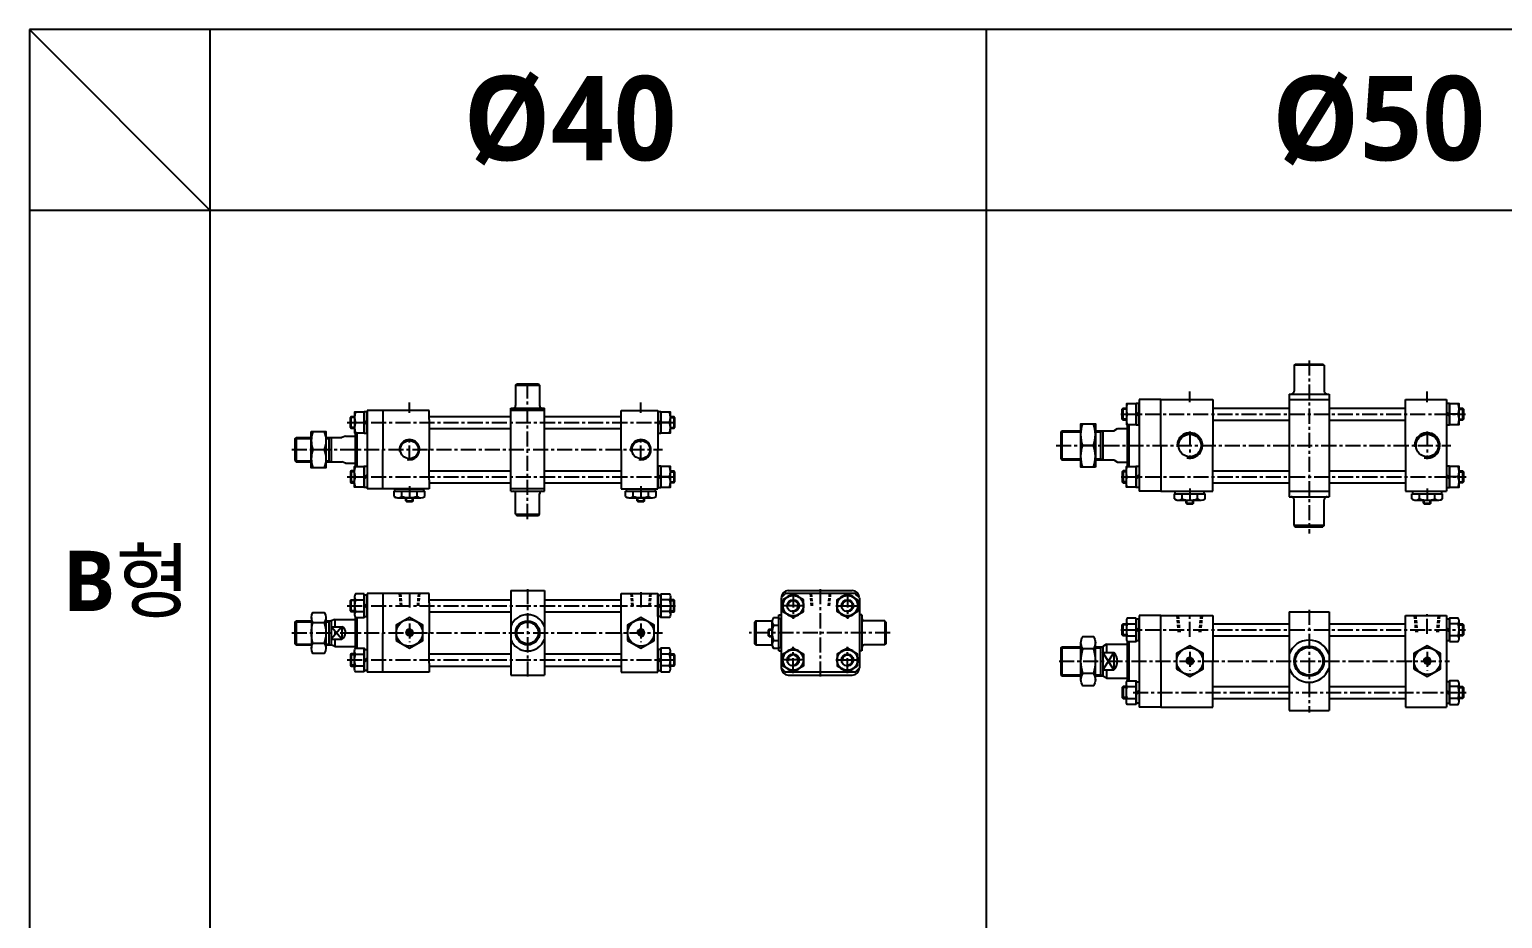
# Model space of a CAD drawing. Extents: x -819 to 8634, y 0 to 4453.
# Drawn here: x 0 to 1222, y 3716 to 4453 of the extents above; entities that cross this region are included whole.
import ezdxf

# ---------------------------------------------------------------- set-up
doc = ezdxf.new("R2010")
doc.units = 0
doc.header["$LTSCALE"] = 10
doc.header["$MEASUREMENT"] = 0
for name, pattern in [('CENTER', [2, 1.25, -0.25, 0.25, -0.25]), ('CENTERX2', [4, 2.5, -0.5, 0.5, -0.5]), ('HIDDEN', [0.375, 0.25, -0.125])]:
    doc.linetypes.add(name, pattern=pattern)
doc.layers.get('0').update_dxf_attribs({"linetype": 'CONTINUOUS'})
doc.layers.get('DEFPOINTS').update_dxf_attribs({"linetype": 'CONTINUOUS'})
for name, color, linetype in [('CEN', 1, 'CENTERX2'), ('CENTER', 1, 'CENTER'), ('DIM', 2, 'CONTINUOUS'), ('ML', 7, 'CONTINUOUS'), ('THIN', 3, 'CONTINUOUS')]:
    doc.layers.add(name, color=color, linetype=linetype)
doc.styles.add('문자', font='romans.shx')

msp = doc.modelspace()

# ---------------------------------------------------------------- linework, layer by layer
for p, q in [((4752.9, 4452.8), (0, 4452.8)), ((0, 4452.8), (0, 2978.5)), ((150, 4302.8), (0, 4452.8)), ((150, 2978.5), (150, 4452.8)), ((794, 2978.5), (794, 4452.8)), ((4752.9, 4302.8), (0, 4302.8)), ((312.2, 4062), (312.7, 4061.5)), ((312.2, 4062), (318.2, 4062)), ((312.7, 4061.5), (317.7, 4061.5)), ((318.2, 4062), (317.7, 4061.5)), ((504.2, 4062), (504.7, 4061.5)), ((504.2, 4062), (510.2, 4062)), ((504.7, 4061.5), (509.7, 4061.5)), ((510.2, 4062), (509.7, 4061.5)), ((959.5, 4060), (960, 4059.5)), ((959.5, 4060), (965.5, 4060)), ((960, 4059.5), (965, 4059.5)), ((965.5, 4060), (965, 4059.5)), ((1156.5, 4060), (1157, 4059.5)), ((1156.5, 4060), (1162.5, 4060)), ((1157, 4059.5), (1162, 4059.5)), ((1162.5, 4060), (1162, 4059.5)), ((613.6, 3955.5), (613.1, 3955)), ((613.1, 3950), (613.1, 3955)), ((613.6, 3949.5), (613.1, 3950)), ((613.6, 3949.5), (613.6, 3955.5))]:
    msp.add_line(p, q)
at = {"color": 7, "linetype": 'Continuous'}
for p, q in [((302.5, 4065.5), (302.5, 4069.9)), ((302.5, 4069.9), (315.2, 4069.9)), ((303.2, 4071.9), (327.2, 4071.9)), ((303.2, 4069.9), (303.2, 4071.9)), ((308.8, 4065.5), (308.8, 4069.9)), ((315.2, 4069.9), (327.9, 4069.9)), ((321.5, 4065.5), (321.5, 4069.9)), ((327.2, 4069.9), (327.2, 4071.9)), ((327.9, 4065.5), (327.9, 4069.9)), ((494.5, 4065.5), (494.5, 4069.9)), ((494.5, 4069.9), (507.2, 4069.9)), ((495.2, 4071.9), (519.2, 4071.9)), ((495.2, 4069.9), (495.2, 4071.9)), ((500.8, 4065.5), (500.8, 4069.9)), ((507.2, 4069.9), (519.9, 4069.9)), ((513.5, 4065.5), (513.5, 4069.9)), ((519.2, 4069.9), (519.2, 4071.9)), ((519.9, 4065.5), (519.9, 4069.9)), ((950.5, 4069.9), (974.5, 4069.9)), ((950.5, 4067.9), (950.5, 4069.9)), ((974.5, 4067.9), (974.5, 4069.9)), ((1147.5, 4069.9), (1171.5, 4069.9)), ((1147.5, 4067.9), (1147.5, 4069.9)), ((1171.5, 4067.9), (1171.5, 4069.9)), ((305.6, 4064.5), (324.7, 4064.5)), ((312.2, 4062), (312.2, 4064.5)), ((318.2, 4062), (318.2, 4064.5)), ((497.6, 4064.5), (516.7, 4064.5)), ((504.2, 4062), (504.2, 4064.5)), ((510.2, 4062), (510.2, 4064.5)), ((949.8, 4063.5), (949.8, 4067.9)), ((949.8, 4067.9), (962.5, 4067.9)), ((953, 4062.5), (972, 4062.5)), ((956.1, 4063.5), (956.1, 4067.9)), ((959.5, 4060), (959.5, 4062.5)), ((962.5, 4067.9), (975.2, 4067.9)), ((965.5, 4060), (965.5, 4062.5)), ((968.8, 4063.5), (968.8, 4067.9)), ((975.2, 4063.5), (975.2, 4067.9)), ((1146.8, 4063.5), (1146.8, 4067.9)), ((1146.8, 4067.9), (1159.5, 4067.9)), ((1150, 4062.5), (1169, 4062.5)), ((1153.1, 4063.5), (1153.1, 4067.9)), ((1156.5, 4060), (1156.5, 4062.5)), ((1159.5, 4067.9), (1172.2, 4067.9)), ((1162.5, 4060), (1162.5, 4062.5)), ((1165.8, 4063.5), (1165.8, 4067.9)), ((1172.2, 4063.5), (1172.2, 4067.9)), ((616.1, 3942.9), (616.1, 3962)), ((617.1, 3965.2), (621.5, 3965.2)), ((621.5, 3952.5), (621.5, 3965.2)), ((621.5, 3964.5), (623.5, 3964.5)), ((623.5, 3940.5), (623.5, 3964.5)), ((613.6, 3955.5), (616.1, 3955.5)), ((613.6, 3949.5), (616.1, 3949.5)), ((617.1, 3958.8), (621.5, 3958.8)), ((621.5, 3939.8), (621.5, 3952.5)), ((617.1, 3946.1), (621.5, 3946.1)), ((617.1, 3939.8), (621.5, 3939.8)), ((621.5, 3940.5), (623.5, 3940.5))]:
    msp.add_line(p, q, dxfattribs=at)
for points in [[(304.2, 3946.1), (315.2, 3939.8), (326.2, 3946.1), (326.2, 3958.8), (315.2, 3965.2), (304.2, 3958.8)], [(496.2, 3946.1), (507.2, 3939.8), (518.2, 3946.1), (518.2, 3958.8), (507.2, 3965.2), (496.2, 3958.8)], [(314.3, 3954), (313.4, 3952.5), (314.3, 3951), (316, 3951), (316.9, 3952.5), (316, 3954)], [(506.3, 3954), (505.4, 3952.5), (506.3, 3951), (508, 3951), (508.9, 3952.5), (508, 3954)], [(951.5, 3922.6), (962.5, 3916.3), (973.5, 3922.6), (973.5, 3935.4), (962.5, 3941.7), (951.5, 3935.4)], [(1148.5, 3922.6), (1159.5, 3916.3), (1170.5, 3922.6), (1170.5, 3935.4), (1159.5, 3941.7), (1148.5, 3935.4)], [(961.6, 3930.5), (960.8, 3929), (961.6, 3927.5), (963.3, 3927.5), (964.2, 3929), (963.3, 3930.5)], [(1158.6, 3930.5), (1157.8, 3929), (1158.6, 3927.5), (1160.3, 3927.5), (1161.2, 3929), (1160.3, 3930.5)]]:
    msp.add_lwpolyline(points, close=True, dxfattribs=at)
for centre, radius in [((315.2, 3952.5), 11), ((507.2, 3952.5), 11), ((315.2, 3952.5), 2.5), ((507.2, 3952.5), 2.5), ((962.5, 3929), 11), ((1159.5, 3929), 11), ((962.5, 3929), 2.5), ((1159.5, 3929), 2.5)]:
    msp.add_circle(centre, radius, dxfattribs=at)
for centre, radius, start, end in [((305.6, 4070.2), 5.62, 235.6158, 270), ((305.6, 4070.2), 5.62, 235.6158, 304.3842), ((315.2, 4085.6), 21, 252.412, 270), ((315.2, 4085.6), 21, 270, 287.588), ((324.7, 4070.2), 5.62, 235.6158, 304.3842), ((497.6, 4070.2), 5.62, 235.6158, 270), ((497.6, 4070.2), 5.62, 235.6158, 304.3842), ((507.2, 4085.6), 21, 252.412, 270), ((507.2, 4085.6), 21, 270, 287.588), ((516.7, 4070.2), 5.62, 235.6158, 304.3842), ((953, 4068.2), 5.62, 235.6158, 270), ((953, 4068.2), 5.62, 235.6158, 304.3842), ((962.5, 4083.6), 21, 252.412, 270), ((962.5, 4083.6), 21, 270, 287.588), ((972, 4068.2), 5.62, 235.6158, 304.3842), ((1150, 4068.2), 5.62, 235.6158, 270), ((1150, 4068.2), 5.62, 235.6158, 304.3842), ((1159.5, 4083.6), 21, 252.412, 270), ((1159.5, 4083.6), 21, 270, 287.588), ((1169, 4068.2), 5.62, 235.6158, 304.3842), ((621.7, 3962), 5.62, 145.6158, 214.3842), ((637.1, 3952.5), 21, 162.412, 180), ((637.1, 3952.5), 21, 180, 197.588), ((621.7, 3942.9), 5.62, 145.6158, 214.3842), ((621.7, 3942.9), 5.62, 180, 214.3842)]:
    msp.add_arc(centre, radius, start, end, dxfattribs=at)
at = {"layer": 'CEN', "color": 1, "linetype": 'CENTER'}
for p, q in [((1061.5, 4178.4), (1061.5, 4034.9)), ((413.2, 4046.9), (413.2, 4161.9)), ((413.2, 3988.8), (413.2, 3916)), ((1061.5, 3971.7), (1061.5, 3886.6))]:
    msp.add_line(p, q, dxfattribs=at)
at = {"layer": 'CENTER'}
for p, q in [((633.5, 3985.9), (633.5, 3964.1)), ((678.5, 3985.9), (678.5, 3964.1)), ((642.9, 3975), (624, 3975)), ((669, 3975), (687.9, 3975)), ((633.5, 3919.1), (633.5, 3940.9)), ((678.5, 3919.1), (678.5, 3940.9)), ((642.9, 3930), (624, 3930)), ((669, 3930), (687.9, 3930))]:
    msp.add_line(p, q, dxfattribs=at)
at = {"layer": 'DEFPOINTS', "color": 0, "linetype": 'ByBlock'}
msp.add_point((1079, 4150.4), dxfattribs=at)
at = {"layer": 'DIM'}
for p, q in [((312.7, 4061.5), (312.7, 4064.5)), ((317.7, 4061.5), (317.7, 4064.5)), ((504.7, 4061.5), (504.7, 4064.5)), ((509.7, 4061.5), (509.7, 4064.5)), ((960, 4059.5), (960, 4062.5)), ((965, 4059.5), (965, 4062.5)), ((1157, 4059.5), (1157, 4062.5)), ((1162, 4059.5), (1162, 4062.5)), ((613.1, 3955), (616.1, 3955)), ((613.1, 3950), (616.1, 3950))]:
    msp.add_line(p, q, dxfattribs=at)
for centre in [(315.2, 3952.5), (507.2, 3952.5), (962.5, 3929), (1159.5, 3929)]:
    msp.add_arc(centre, 3, 270, 180, dxfattribs=at)
at = {"layer": 'ML'}
for p, q in [((1049, 4174.4), (1050, 4175.4)), ((1074, 4174.4), (1049, 4174.4)), ((1049, 4174.4), (1049, 4152.9)), ((1050, 4175.4), (1073, 4175.4)), ((1074, 4174.4), (1073, 4175.4)), ((1074, 4174.4), (1074, 4152.9)), ((403.2, 4157.9), (404.2, 4158.9)), ((403.2, 4157.9), (403.2, 4140.9)), ((403.2, 4157.9), (423.2, 4157.9)), ((404.2, 4158.9), (422.2, 4158.9)), ((422.2, 4158.9), (423.2, 4157.9)), ((423.2, 4157.9), (423.2, 4140.9)), ((920.5, 4145.9), (920.5, 4069.9)), ((938.5, 4145.9), (920.5, 4145.9)), ((938.5, 4107.9), (938.5, 4145.9)), ((938.5, 4145.9), (981.5, 4145.9)), ((981.5, 4145.9), (981.5, 4107.9)), ((1045, 4150.4), (1045, 4065.4)), ((1045, 4150.4), (1078, 4150.4)), ((1045, 4145.9), (1078, 4145.9)), ((1078, 4150.4), (1078, 4065.4)), ((1141.5, 4107.9), (1141.5, 4145.9)), ((1141.5, 4145.9), (1175.5, 4145.9)), ((1175.5, 4145.9), (1175.5, 4069.9)), ((267, 4121.9), (267, 4131.9)), ((280.2, 4136.9), (280.2, 4071.9)), ((293.2, 4136.9), (280.2, 4136.9)), ((331.7, 4136.9), (293.2, 4136.9)), ((293.2, 4136.9), (293.2, 4104.4)), ((331.7, 4129.4), (331.7, 4136.9)), ((399.2, 4069.9), (399.2, 4138.9)), ((399.2, 4138.9), (427.2, 4138.9)), ((427.2, 4136.9), (399.2, 4136.9)), ((427.2, 4069.9), (427.2, 4138.9)), ((490.7, 4104.4), (490.7, 4136.9)), ((490.7, 4136.9), (521.2, 4136.9)), ((521.2, 4136.9), (521.2, 4104.4)), ((534.4, 4131.9), (534.4, 4121.9)), ((907.3, 4128.9), (907.3, 4138.9)), ((910.7, 4133.9), (918, 4133.9)), ((918, 4135.9), (920.5, 4133.4)), ((918, 4134.5), (920.5, 4132)), ((1178, 4133.4), (1175.5, 4135.9)), ((1178, 4132), (1175.5, 4134.5)), ((1185.2, 4133.9), (1178, 4133.9)), ((1188.7, 4138.9), (1188.7, 4128.9)), ((270.2, 4118.4), (270.2, 4090.4)), ((270.4, 4126.9), (277.7, 4126.9)), ((271.7, 4118.4), (271.7, 4090.4)), ((277.7, 4128.9), (280.2, 4126.4)), ((277.7, 4127.5), (280.2, 4125)), ((331.7, 4129.4), (331.7, 4104.4)), ((523.7, 4126.4), (521.2, 4128.9)), ((523.7, 4125), (521.2, 4127.5)), ((530.9, 4126.9), (523.7, 4126.9)), ((855.5, 4118.9), (856.5, 4119.9)), ((855.5, 4118.9), (855.5, 4096.9)), ((856.5, 4119.9), (856.5, 4095.9)), ((888.5, 4119.9), (888.5, 4095.9)), ((890.5, 4119.9), (890.5, 4095.9)), ((890.5, 4119.9), (899.5, 4119.9)), ((899.5, 4119.9), (902.5, 4121.9)), ((910.5, 4125.4), (910.5, 4090.4)), ((912, 4125.4), (912, 4090.4)), ((221.2, 4114.4), (221.2, 4094.4)), ((248.2, 4114.4), (248.2, 4094.4)), ((250.2, 4114.4), (250.2, 4094.4)), ((262.2, 4115.6), (259.2, 4114.4)), ((882.6, 4107.9), (873.8, 4107.9)), ((938.5, 4107.9), (938.5, 4069.9)), ((981.5, 4069.9), (981.5, 4107.9)), ((1141.5, 4107.9), (1141.5, 4069.9)), ((233.8, 4104.4), (244.5, 4104.4)), ((262.2, 4093.2), (259.2, 4094.4)), ((293.2, 4071.9), (293.2, 4104.4)), ((331.7, 4079.4), (331.7, 4104.4)), ((490.7, 4104.4), (490.7, 4071.9)), ((521.2, 4071.9), (521.2, 4104.4)), ((855.5, 4096.9), (856.5, 4095.9)), ((899.5, 4095.9), (902.5, 4093.9)), ((267, 4086.9), (267, 4076.9)), ((270.4, 4081.9), (277.7, 4081.9)), ((277.7, 4081.4), (280.2, 4083.9)), ((277.7, 4080), (280.2, 4082.5)), ((523.7, 4081.4), (521.2, 4083.9)), ((523.7, 4080), (521.2, 4082.5)), ((530.9, 4081.9), (523.7, 4081.9)), ((534.4, 4086.9), (534.4, 4076.9)), ((907.3, 4086.9), (907.3, 4076.9)), ((910.7, 4081.9), (918, 4081.9)), ((918, 4081.4), (920.5, 4083.9)), ((918, 4080), (920.5, 4082.5)), ((1178, 4081.4), (1175.5, 4083.9)), ((1178, 4080), (1175.5, 4082.5)), ((1185.2, 4081.9), (1178, 4081.9)), ((1188.7, 4086.9), (1188.7, 4076.9)), ((293.2, 4071.9), (280.2, 4071.9)), ((331.7, 4071.9), (293.2, 4071.9)), ((331.7, 4079.4), (331.7, 4071.9)), ((427.2, 4071.9), (399.2, 4071.9)), ((399.2, 4069.9), (427.2, 4069.9)), ((490.7, 4071.9), (521.2, 4071.9)), ((938.5, 4069.9), (920.5, 4069.9)), ((938.5, 4069.9), (981.5, 4069.9)), ((1045, 4069.9), (1078, 4069.9)), ((1141.5, 4069.9), (1175.5, 4069.9)), ((403.2, 4050.9), (403.2, 4067.9)), ((423.2, 4050.9), (423.2, 4067.9)), ((1045, 4065.4), (1078, 4065.4)), ((1049, 4041.4), (1049, 4062.9)), ((1074, 4041.4), (1074, 4062.9)), ((403.2, 4050.9), (423.2, 4050.9)), ((403.2, 4050.9), (404.2, 4049.9)), ((404.2, 4049.9), (422.2, 4049.9)), ((422.2, 4049.9), (423.2, 4050.9)), ((1074, 4041.4), (1049, 4041.4)), ((1049, 4041.4), (1050, 4040.4)), ((1050, 4040.4), (1073, 4040.4)), ((1074, 4041.4), (1073, 4040.4)), ((293.2, 3985), (280.2, 3985)), ((280.2, 3985), (280.2, 3920)), ((293.2, 3985), (293.2, 3952.5)), ((331.7, 3985), (293.2, 3985)), ((331.7, 3977.5), (331.7, 3985)), ((399.2, 3987.5), (399.2, 3917.5)), ((399.2, 3987.5), (427.2, 3987.5)), ((427.2, 3987.5), (427.2, 3917.5)), ((490.7, 3985), (521.2, 3985)), ((490.7, 3952.5), (490.7, 3985)), ((521.2, 3985), (521.2, 3952.5)), ((684.9, 3985), (627.1, 3985)), ((629.5, 3987.5), (682.5, 3987.5)), ((267, 3970), (267, 3980)), ((269.7, 3982.3), (269.7, 3967.6)), ((270.4, 3979.9), (277.7, 3979.9)), ((277.7, 3976.9), (280.2, 3974.4)), ((277.7, 3975.5), (280.2, 3973)), ((331.7, 3977.5), (331.7, 3952.5)), ((523.7, 3976.9), (521.2, 3974.4)), ((523.7, 3975.5), (521.2, 3973)), ((530.9, 3979.9), (523.7, 3979.9)), ((531.7, 3982.3), (531.7, 3967.6)), ((534.4, 3970), (534.4, 3980)), ((623.5, 3981.4), (623.5, 3923.6)), ((688.5, 3981.4), (688.5, 3923.6)), ((221.2, 3962.5), (221.2, 3942.5)), ((233.9, 3965.2), (233.9, 3939.7)), ((235.2, 3961), (244.5, 3961)), ((245.9, 3965.2), (245.9, 3939.7)), ((248.2, 3962.5), (248.2, 3942.5)), ((253.2, 3963.7), (250.2, 3962.5)), ((250.2, 3962.5), (250.2, 3942.5)), ((253.2, 3963.7), (253.2, 3957.5)), ((270.2, 3965.6), (270.2, 3939.4)), ((270.4, 3970.1), (277.7, 3970.1)), ((271.7, 3965.2), (271.7, 3939.8)), ((530.9, 3970.1), (523.7, 3970.1)), ((602.5, 3962.5), (601.5, 3961.5)), ((601.5, 3961.5), (601.5, 3943.5)), ((602.5, 3962.5), (602.5, 3942.5)), ((602.5, 3962.5), (616.1, 3962.5)), ((621.5, 3937.5), (621.5, 3967.5)), ((621.5, 3967.5), (623, 3967.5)), ((690.5, 3967.5), (689, 3967.5)), ((690.5, 3967.5), (690.5, 3937.5)), ((709.5, 3962.5), (692.5, 3962.5)), ((709.5, 3962.5), (709.5, 3942.5)), ((709.5, 3962.5), (710.5, 3961.5)), ((710.5, 3961.5), (710.5, 3943.5)), ((907.3, 3950), (907.3, 3960)), ((910, 3962.4), (910, 3947.6)), ((910.7, 3959.9), (918, 3959.9)), ((938.5, 3967), (920.5, 3967)), ((920.5, 3967), (920.5, 3891)), ((938.5, 3967), (981.5, 3967)), ((938.5, 3929), (938.5, 3967)), ((981.5, 3967), (981.5, 3929)), ((1045, 3970), (1045, 3888)), ((1045, 3970), (1078, 3970)), ((1078, 3970), (1078, 3888)), ((1141.5, 3929), (1141.5, 3967)), ((1141.5, 3967), (1175.5, 3967)), ((1175.5, 3967), (1175.5, 3891)), ((1185.2, 3959.9), (1178, 3959.9)), ((1186, 3947.6), (1186, 3962.4)), ((1188.7, 3960), (1188.7, 3950)), ((250.2, 3957.5), (259.5, 3957.5)), ((250.2, 3947.4), (259.2, 3947.4)), ((253.2, 3947.4), (253.2, 3941.3)), ((259.2, 3957.5), (259.2, 3947.4)), ((293.2, 3920), (293.2, 3952.5)), ((331.7, 3927.5), (331.7, 3952.5)), ((490.7, 3952.5), (490.7, 3920)), ((521.2, 3920), (521.2, 3952.5)), ((623.5, 3946.5), (623.5, 3958.5)), ((910.7, 3950.1), (918, 3950.1)), ((918, 3957), (920.5, 3954.5)), ((918, 3955.5), (920.5, 3953)), ((1178, 3954.5), (1175.5, 3957)), ((1178, 3953), (1175.5, 3955.5)), ((1185.2, 3950.1), (1178, 3950.1)), ((235.2, 3944), (244.5, 3944)), ((253.2, 3941.3), (250.2, 3942.5)), ((267, 3935), (267, 3925)), ((269.7, 3922.6), (269.7, 3937.3)), ((270.4, 3934.9), (277.7, 3934.9)), ((530.9, 3934.9), (523.7, 3934.9)), ((531.7, 3922.6), (531.7, 3937.3)), ((534.4, 3935), (534.4, 3925)), ((601.5, 3943.5), (602.5, 3942.5)), ((602.5, 3942.5), (616.1, 3942.5)), ((621.5, 3937.5), (623, 3937.5)), ((690.5, 3937.5), (689, 3937.5)), ((709.5, 3942.5), (692.5, 3942.5)), ((710.5, 3943.5), (709.5, 3942.5)), ((855.5, 3940), (856.5, 3941)), ((855.5, 3940), (855.5, 3918)), ((856.5, 3941), (856.5, 3917)), ((872.2, 3913.6), (872.2, 3944.4)), ((882.6, 3939.2), (873.8, 3939.2)), ((884.2, 3913.6), (884.2, 3944.4)), ((888.5, 3941), (888.5, 3917)), ((893.5, 3943), (890.5, 3941.3)), ((890.5, 3941.3), (890.5, 3916.7)), ((890.5, 3936.2), (899.5, 3936.2)), ((893.5, 3943), (893.5, 3936.2)), ((899.5, 3936.2), (899.5, 3921.8)), ((910.5, 3945.6), (910.5, 3912.4)), ((912, 3945.2), (912, 3912.8)), ((270.4, 3925.1), (277.7, 3925.1)), ((277.7, 3929.4), (280.2, 3931.9)), ((277.7, 3928), (280.2, 3930.5)), ((331.7, 3927.5), (331.7, 3920)), ((523.7, 3929.4), (521.2, 3931.9)), ((523.7, 3928), (521.2, 3930.5)), ((530.9, 3925.1), (523.7, 3925.1)), ((938.5, 3929), (938.5, 3891)), ((981.5, 3891), (981.5, 3929)), ((1141.5, 3929), (1141.5, 3891)), ((293.2, 3920), (280.2, 3920)), ((331.7, 3920), (293.2, 3920)), ((399.2, 3917.5), (427.2, 3917.5)), ((490.7, 3920), (521.2, 3920)), ((684.9, 3920), (627.1, 3920)), ((629.5, 3917.5), (682.5, 3917.5)), ((855.5, 3918), (856.5, 3917)), ((882.6, 3918.7), (873.8, 3918.7)), ((890.5, 3921.8), (899.5, 3921.8)), ((893.5, 3915), (890.5, 3916.7)), ((893.5, 3921.8), (893.5, 3915)), ((910, 3895.6), (910, 3910.4)), ((1186, 3895.6), (1186, 3910.4)), ((907.3, 3908), (907.3, 3898)), ((910.7, 3907.9), (918, 3907.9)), ((910.7, 3898.1), (918, 3898.1)), ((918, 3902.5), (920.5, 3905)), ((918, 3901), (920.5, 3903.5)), ((1178, 3902.5), (1175.5, 3905)), ((1178, 3901), (1175.5, 3903.5)), ((1185.2, 3907.9), (1178, 3907.9)), ((1185.2, 3898.1), (1178, 3898.1)), ((1188.7, 3908), (1188.7, 3898)), ((938.5, 3891), (920.5, 3891)), ((938.5, 3891), (981.5, 3891)), ((1045, 3888), (1078, 3888)), ((1141.5, 3891), (1175.5, 3891))]:
    msp.add_line(p, q, dxfattribs=at)
at = {"layer": 'ML', "color": 1, "linetype": 'CENTER'}
for p, q in [((315.2, 4134.9), (315.2, 4143.6)), ((507.2, 4134.9), (507.2, 4143.6)), ((962.5, 4143.9), (962.5, 4152.6)), ((1159.5, 4143.9), (1159.5, 4152.6)), ((905.4, 4133.9), (1191.1, 4133.9)), ((263.5, 4126.9), (537.6, 4126.9)), ((962.5, 4119.5), (962.5, 4096.4)), ((1159.5, 4119.5), (1159.5, 4096.4)), ((315.2, 4095.3), (315.2, 4113.6)), ((507.2, 4095.3), (507.2, 4113.6)), ((851.6, 4107.9), (1179.1, 4107.9)), ((217.7, 4104.4), (525.1, 4104.4)), ((263.5, 4081.9), (537.6, 4081.9)), ((905.6, 4081.9), (1191.9, 4081.9)), ((315.2, 4074.1), (315.2, 4063.8)), ((507.2, 4074.1), (507.2, 4063.8)), ((962.5, 4072.1), (962.5, 4061.8)), ((1159.5, 4072.1), (1159.5, 4061.8)), ((315.2, 3985.9), (315.2, 3973.3)), ((507.2, 3986.3), (507.2, 3972.8)), ((656, 3988.7), (656, 3916.2)), ((263.5, 3975), (537.6, 3975)), ((315.2, 3960.2), (315.2, 3944.8)), ((507.2, 3960.2), (507.2, 3944.8)), ((962.5, 3949.2), (962.5, 3967.9)), ((1159.5, 3951.7), (1159.5, 3967.9)), ((217.7, 3952.5), (525.1, 3952.5)), ((713.9, 3952.5), (596.9, 3952.5)), ((905.4, 3955), (1191.1, 3955)), ((962.5, 3936.7), (962.5, 3921.3)), ((1159.5, 3936.7), (1159.5, 3921.3)), ((263.5, 3930), (537.6, 3930)), ((854.1, 3929), (1177.9, 3929)), ((915.6, 3903), (1191.9, 3903))]:
    msp.add_line(p, q, dxfattribs=at)
at = {"layer": 'ML', "color": 7, "linetype": 'Continuous'}
for p, q in [((331.7, 4131.9), (399.2, 4131.9)), ((427.2, 4131.9), (490.7, 4131.9)), ((981.5, 4138.9), (1045, 4138.9)), ((1078, 4138.9), (1141.5, 4138.9)), ((331.7, 4121.9), (399.2, 4121.9)), ((427.2, 4121.9), (490.7, 4121.9)), ((856.5, 4119.9), (872.2, 4119.9)), ((884.2, 4119.9), (890.5, 4119.9)), ((902.5, 4121.9), (910.5, 4121.9)), ((981.5, 4128.9), (1045, 4128.9)), ((1078, 4128.9), (1141.5, 4128.9)), ((220.2, 4113.4), (221.2, 4114.4)), ((220.2, 4113.4), (220.2, 4095.4)), ((221.2, 4114.4), (233.8, 4114.4)), ((245.8, 4114.4), (250.2, 4114.4)), ((250.2, 4114.4), (259.2, 4114.4)), ((262.2, 4115.6), (270.2, 4115.6)), ((220.2, 4095.4), (221.2, 4094.4)), ((221.2, 4094.4), (233.8, 4094.4)), ((245.8, 4094.4), (250.2, 4094.4)), ((250.2, 4094.4), (259.2, 4094.4)), ((856.5, 4095.9), (872.2, 4095.9)), ((884.2, 4095.9), (890.5, 4095.9)), ((890.5, 4095.9), (899.5, 4095.9)), ((902.5, 4093.9), (910.5, 4093.9)), ((262.2, 4093.2), (270.2, 4093.2)), ((331.7, 4086.9), (399.2, 4086.9)), ((427.2, 4086.9), (490.7, 4086.9)), ((981.5, 4086.9), (1045, 4086.9)), ((1078, 4086.9), (1141.5, 4086.9)), ((331.7, 4076.9), (399.2, 4076.9)), ((427.2, 4076.9), (490.7, 4076.9)), ((981.5, 4076.9), (1045, 4076.9)), ((1078, 4076.9), (1141.5, 4076.9)), ((331.7, 3980), (399.2, 3980)), ((427.2, 3980), (490.7, 3980)), ((220.2, 3961.5), (221.2, 3962.5)), ((220.2, 3961.5), (220.2, 3943.5)), ((221.2, 3962.5), (233.9, 3962.5)), ((245.9, 3962.5), (250.2, 3962.5)), ((253.2, 3963.7), (270.2, 3963.7)), ((331.7, 3970), (399.2, 3970)), ((427.2, 3970), (490.7, 3970)), ((981.5, 3960), (1045, 3960)), ((1078, 3960), (1141.5, 3960)), ((981.5, 3950), (1045, 3950)), ((1078, 3950), (1141.5, 3950)), ((220.2, 3943.5), (221.2, 3942.5)), ((221.2, 3942.5), (233.9, 3942.5)), ((245.9, 3942.5), (250.2, 3942.5)), ((253.2, 3941.3), (270.2, 3941.3)), ((331.7, 3935), (399.2, 3935)), ((427.2, 3935), (490.7, 3935)), ((856.5, 3941), (872.2, 3941)), ((884.2, 3941), (890.5, 3941)), ((893.5, 3943), (910.5, 3943)), ((331.7, 3925), (399.2, 3925)), ((427.2, 3925), (490.7, 3925)), ((856.5, 3917), (872.2, 3917)), ((884.2, 3917), (890.5, 3917)), ((893.5, 3915), (910.5, 3915)), ((981.5, 3908), (1045, 3908)), ((1078, 3908), (1141.5, 3908)), ((981.5, 3898), (1045, 3898)), ((1078, 3898), (1141.5, 3898))]:
    msp.add_line(p, q, dxfattribs=at)
at = {"layer": 'ML', "color": 2, "linetype": 'Continuous'}
for p, q in [((855.7, 4119.2), (872.2, 4119.2)), ((884.2, 4119.2), (888.5, 4119.2)), ((220.4, 4113.7), (233.8, 4113.7)), ((245.8, 4113.7), (248.2, 4113.7)), ((220.4, 4095.2), (233.8, 4095.2)), ((245.8, 4095.2), (248.2, 4095.2)), ((855.7, 4096.7), (872.2, 4096.7)), ((884.2, 4096.7), (888.5, 4096.7)), ((220.4, 3961.7), (233.9, 3961.7)), ((245.9, 3961.7), (248.2, 3961.7)), ((220.4, 3943.2), (233.9, 3943.2)), ((245.9, 3943.2), (248.2, 3943.2)), ((855.7, 3940.2), (872.2, 3940.2)), ((884.2, 3940.2), (888.5, 3940.2)), ((855.7, 3917.7), (872.2, 3917.7)), ((884.2, 3917.7), (888.5, 3917.7))]:
    msp.add_line(p, q, dxfattribs=at)
at = {"layer": 'ML', "color": 2}
for p, q in [((888.5, 4119.2), (889.8, 4119.9)), ((248.2, 4113.7), (249.5, 4114.4)), ((248.2, 4095.2), (249.5, 4094.4)), ((888.5, 4096.7), (889.8, 4095.9)), ((248.2, 3961.7), (249.5, 3962.5)), ((259.2, 3957.5), (250.2, 3947.4)), ((259.2, 3947.4), (250.2, 3957.5)), ((248.2, 3943.2), (249.5, 3942.5)), ((888.5, 3940.2), (889.8, 3941)), ((899.5, 3936.2), (890.5, 3921.8)), ((899.5, 3921.8), (890.5, 3936.2)), ((888.5, 3917.7), (889.8, 3917))]:
    msp.add_line(p, q, dxfattribs=at)
at = {"layer": 'ML', "color": 6, "linetype": 'HIDDEN'}
for p, q in [((306.8, 3985), (307.7, 3975)), ((307.7, 3985), (308.6, 3975)), ((322.6, 3985), (321.8, 3975)), ((323.5, 3985), (322.6, 3975)), ((498.8, 3985), (499.7, 3975)), ((499.7, 3985), (500.6, 3975)), ((514.6, 3985), (513.8, 3975)), ((515.5, 3985), (514.6, 3975)), ((647.7, 3985), (648.5, 3975)), ((648.5, 3985), (649.4, 3975)), ((663.5, 3985), (662.6, 3975)), ((664.3, 3985), (663.4, 3975)), ((953.2, 3953), (952, 3967)), ((954.4, 3953), (953.2, 3967)), ((970.6, 3953), (971.8, 3967)), ((971.7, 3953), (973, 3967)), ((1150.2, 3953), (1149, 3967)), ((1151.4, 3953), (1150.2, 3967)), ((1167.6, 3953), (1168.8, 3967)), ((1168.7, 3953), (1170, 3967))]:
    msp.add_line(p, q, dxfattribs=at)
at = {"layer": 'ML'}
for points in [[(918, 4142.4), (910, 4142.4), (910, 4125.4), (918, 4125.4)], [(1178, 4125.4), (1186, 4125.4), (1186, 4142.4), (1178, 4142.4)], [(277.7, 4135.4), (269.7, 4135.4), (269.7, 4118.4), (277.7, 4118.4)], [(523.7, 4118.4), (531.7, 4118.4), (531.7, 4135.4), (523.7, 4135.4)], [(233.8, 4119.4), (245.8, 4119.4), (245.8, 4089.4), (233.8, 4089.4)], [(884.2, 4089.9), (872.2, 4089.9), (872.2, 4125.9), (884.2, 4125.9)], [(277.7, 4073.4), (269.7, 4073.4), (269.7, 4090.4), (277.7, 4090.4)], [(523.7, 4073.4), (531.7, 4073.4), (531.7, 4090.4), (523.7, 4090.4)], [(918, 4073.4), (910, 4073.4), (910, 4090.4), (918, 4090.4)], [(1178, 4073.4), (1186, 4073.4), (1186, 4090.4), (1178, 4090.4)]]:
    msp.add_lwpolyline(points, close=True, dxfattribs=at)
for points in [[(910.7, 4142.4, 0.178633), (910.7, 4133.9, 0.178633), (910.7, 4125.4)], [(1185.2, 4125.4, 0.178633), (1185.2, 4133.9, 0.178633), (1185.2, 4142.4)], [(270.4, 4135.4, 0.178633), (270.4, 4126.9, 0.178633), (270.4, 4118.4)], [(530.9, 4118.4, 0.178633), (530.9, 4126.9, 0.178633), (530.9, 4135.4)], [(235.1, 4119.4, 0.178633), (235.1, 4104.4, 0.178633), (235.1, 4089.4)], [(244.5, 4119.4, -0.178633), (244.5, 4104.4, -0.178633), (244.5, 4089.4)], [(873.8, 4089.9, -0.178633), (873.8, 4107.9, -0.178633), (873.8, 4125.9)], [(882.6, 4089.9, 0.178633), (882.6, 4107.9, 0.178633), (882.6, 4125.9)], [(270.4, 4073.4, -0.178633), (270.4, 4081.9, -0.178633), (270.4, 4090.4)], [(530.9, 4073.4, 0.178633), (530.9, 4081.9, 0.178633), (530.9, 4090.4)], [(910.7, 4073.4, -0.178633), (910.7, 4081.9, -0.178633), (910.7, 4090.4)], [(1185.2, 4073.4, 0.178633), (1185.2, 4081.9, 0.178633), (1185.2, 4090.4)], [(277.7, 3984.8), (270.4, 3984.8, 0.309401), (270.4, 3979.9, 0.154701), (270.4, 3970.1, 0.309401), (270.4, 3965.2), (277.7, 3965.2), (277.7, 3984.8)], [(523.7, 3984.8), (530.9, 3984.8, -0.309401), (530.9, 3979.9, -0.154701), (530.9, 3970.1, -0.309401), (530.9, 3965.2), (523.7, 3965.2), (523.7, 3984.8)], [(235.2, 3961, -0.309401), (235.2, 3969.5), (244.5, 3969.5, -0.309401), (244.5, 3961, -0.154701), (244.5, 3944, -0.309401), (244.5, 3935.5), (235.2, 3935.5, -0.309401), (235.2, 3944, -0.154701), (235.2, 3961)], [(918, 3964.8), (910.7, 3964.8, 0.309401), (910.7, 3959.9, 0.154701), (910.7, 3950.1, 0.309401), (910.7, 3945.2), (918, 3945.2), (918, 3964.8)], [(1178, 3945.2), (1185.2, 3945.2, 0.309401), (1185.2, 3950.1, 0.154701), (1185.2, 3959.9, 0.309401), (1185.2, 3964.8), (1178, 3964.8), (1178, 3945.2)], [(882.6, 3918.7, -0.309401), (882.6, 3908.5), (873.8, 3908.5, -0.309401), (873.8, 3918.7, -0.154701), (873.8, 3939.2, -0.309401), (873.8, 3949.5), (882.6, 3949.5, -0.309401), (882.6, 3939.2, -0.154701), (882.6, 3918.7, 0.178633)], [(277.7, 3920.2), (270.4, 3920.2, -0.309401), (270.4, 3925.1, -0.154701), (270.4, 3934.9, -0.309401), (270.4, 3939.8), (277.7, 3939.8), (277.7, 3920.2)], [(523.7, 3920.2), (530.9, 3920.2, 0.309401), (530.9, 3925.1, 0.154701), (530.9, 3934.9, 0.309401), (530.9, 3939.8), (523.7, 3939.8), (523.7, 3920.2)], [(918, 3893.2), (910.7, 3893.2, -0.309401), (910.7, 3898.1, -0.154701), (910.7, 3907.9, -0.309401), (910.7, 3912.8), (918, 3912.8), (918, 3893.2)], [(1178, 3893.2), (1185.2, 3893.2, 0.309401), (1185.2, 3898.1, 0.154701), (1185.2, 3907.9, 0.309401), (1185.2, 3912.8), (1178, 3912.8), (1178, 3893.2)]]:
    msp.add_lwpolyline(points, format="xyb", dxfattribs=at)
for points in [[(920.5, 4125.1), (920.5, 4142.7), (918, 4142.7), (918, 4125.1), (920.5, 4125.1)], [(1175.5, 4142.7), (1175.5, 4125.1), (1178, 4125.1), (1178, 4142.7), (1175.5, 4142.7)], [(269.7, 4121.9), (267, 4121.9), (266.2, 4122.8), (266.2, 4131.1), (267, 4131.9), (269.7, 4131.9)], [(280.2, 4118.1), (280.2, 4135.7), (277.7, 4135.7), (277.7, 4118.1), (280.2, 4118.1)], [(521.2, 4135.7), (521.2, 4118.1), (523.7, 4118.1), (523.7, 4135.7), (521.2, 4135.7)], [(531.7, 4131.9), (534.4, 4131.9), (535.2, 4131.1), (535.2, 4122.8), (534.4, 4121.9), (531.7, 4121.9)], [(910, 4128.9), (907.3, 4128.9), (906.5, 4129.8), (906.5, 4138.1), (907.3, 4138.9), (910, 4138.9)], [(1186, 4138.9), (1188.7, 4138.9), (1189.5, 4138.1), (1189.5, 4129.8), (1188.7, 4128.9), (1186, 4128.9)], [(269.7, 4086.9), (267, 4086.9), (266.2, 4086.1), (266.2, 4077.8), (267, 4076.9), (269.7, 4076.9)], [(280.2, 4090.7), (280.2, 4073.1), (277.7, 4073.1), (277.7, 4090.7), (280.2, 4090.7)], [(521.2, 4090.7), (521.2, 4073.1), (523.7, 4073.1), (523.7, 4090.7), (521.2, 4090.7)], [(531.7, 4086.9), (534.4, 4086.9), (535.2, 4086.1), (535.2, 4077.8), (534.4, 4076.9), (531.7, 4076.9)], [(910, 4086.9), (907.3, 4086.9), (906.5, 4086.1), (906.5, 4077.8), (907.3, 4076.9), (910, 4076.9)], [(920.5, 4090.7), (920.5, 4073.1), (918, 4073.1), (918, 4090.7), (920.5, 4090.7)], [(1175.5, 4090.7), (1175.5, 4073.1), (1178, 4073.1), (1178, 4090.7), (1175.5, 4090.7)], [(1186, 4086.9), (1188.7, 4086.9), (1189.5, 4086.1), (1189.5, 4077.8), (1188.7, 4076.9), (1186, 4076.9)], [(280.2, 3966.2), (280.2, 3983.8), (277.7, 3983.8), (277.7, 3966.2), (280.2, 3966.2)], [(521.2, 3966.2), (521.2, 3983.8), (523.7, 3983.8), (523.7, 3966.2), (521.2, 3966.2)], [(625, 3979.9), (625, 3970.1), (633.5, 3965.2), (642, 3970.1), (642, 3979.9), (633.5, 3984.8), (625, 3979.9)], [(687, 3979.9), (687, 3970.1), (678.5, 3965.2), (670, 3970.1), (670, 3979.9), (678.5, 3984.8), (687, 3979.9)], [(269.7, 3970), (267, 3970), (266.2, 3970.8), (266.2, 3979.2), (267, 3980), (269.7, 3980)], [(531.7, 3970), (534.4, 3970), (535.2, 3970.8), (535.2, 3979.2), (534.4, 3980), (531.7, 3980)], [(910, 3950), (907.3, 3950), (906.5, 3950.8), (906.5, 3959.2), (907.3, 3960), (910, 3960)], [(920.5, 3946.2), (920.5, 3963.8), (918, 3963.8), (918, 3946.2), (920.5, 3946.2)], [(1175.5, 3963.8), (1175.5, 3946.2), (1178, 3946.2), (1178, 3963.8), (1175.5, 3963.8)], [(1186, 3960), (1188.7, 3960), (1189.5, 3959.2), (1189.5, 3950.8), (1188.7, 3950), (1186, 3950)], [(269.7, 3935), (267, 3935), (266.2, 3934.2), (266.2, 3925.8), (267, 3925), (269.7, 3925)], [(280.2, 3938.8), (280.2, 3921.2), (277.7, 3921.2), (277.7, 3938.8), (280.2, 3938.8)], [(521.2, 3938.8), (521.2, 3921.2), (523.7, 3921.2), (523.7, 3938.8), (521.2, 3938.8)], [(531.7, 3935), (534.4, 3935), (535.2, 3934.2), (535.2, 3925.8), (534.4, 3925), (531.7, 3925)], [(625, 3925.1), (625, 3934.9), (633.5, 3939.8), (642, 3934.9), (642, 3925.1), (633.5, 3920.2), (625, 3925.1)], [(687, 3925.1), (687, 3934.9), (678.5, 3939.8), (670, 3934.9), (670, 3925.1), (678.5, 3920.2), (687, 3925.1)], [(920.5, 3911.8), (920.5, 3894.2), (918, 3894.2), (918, 3911.8), (920.5, 3911.8)], [(1175.5, 3911.8), (1175.5, 3894.2), (1178, 3894.2), (1178, 3911.8), (1175.5, 3911.8)], [(910, 3908), (907.3, 3908), (906.5, 3907.2), (906.5, 3898.8), (907.3, 3898), (910, 3898)], [(1186, 3908), (1188.7, 3908), (1189.5, 3907.2), (1189.5, 3898.8), (1188.7, 3898), (1186, 3898)]]:
    msp.add_lwpolyline(points, dxfattribs=at)
for centre, radius in [((315.2, 4104.4), 7.48), ((507.2, 4104.4), 7.48), ((962.5, 4107.9), 9.32), ((1159.5, 4107.9), 9.32), ((633.5, 3975), 8.5), ((633.5, 3975), 5), ((678.5, 3975), 8.5), ((678.5, 3975), 5), ((413.2, 3952.5), 10), ((413.2, 3952.5), 9), ((633.5, 3930), 8.5), ((633.5, 3930), 5), ((678.5, 3930), 8.5), ((678.5, 3930), 5), ((1061.5, 3929), 12.5), ((1061.5, 3929), 11.5)]:
    msp.add_circle(centre, radius, dxfattribs=at)
for centre, radius, start, end in [((1046.5, 4152.9), 2.5, 270, 0), ((1076.5, 4152.9), 2.5, 180, 270), ((401.2, 4140.9), 2, 270, 0), ((425.2, 4140.9), 2, 180, 270), ((401.2, 4067.9), 2, 0, 90), ((425.2, 4067.9), 2, 90, 180), ((1046.5, 4062.9), 2.5, 0, 90), ((1076.5, 4062.9), 2.5, 90, 180), ((629.5, 3981.5), 6, 90, 180), ((656, 3952.5), 43.5, 131.6579, 138.3421), ((682.5, 3981.5), 6, 0, 90), ((656, 3952.5), 43.5, 41.6579, 48.3421), ((633.5, 3975), 8.8, 164.9963, 195.0037), ((633.5, 3975), 8.8, 104.9963, 135.0037), ((633.5, 3975), 8.8, 44.9963, 75.0037), ((633.5, 3975), 8.8, 344.9963, 15.0037), ((678.5, 3975), 8.8, 164.9963, 195.0037), ((678.5, 3975), 8.8, 104.9963, 135.0037), ((678.5, 3975), 8.8, 44.9963, 75.0037), ((678.5, 3975), 8.8, 344.9963, 15.0037), ((413.2, 3952.5), 15, 21.0395, 158.9605), ((623, 3968), 0.5, 270, 0), ((633.5, 3975), 8.8, 224.9963, 255.0037), ((633.5, 3975), 8.8, 284.9963, 315.0037), ((678.5, 3975), 8.8, 224.9963, 255.0037), ((678.5, 3975), 8.8, 284.9963, 315.0037), ((689, 3968), 0.5, 180, 270), ((692.5, 3964.5), 2, 180, 270), ((256.3, 3952.6), 5.89, 299.364, 57.3312), ((413.2, 3952.5), 15, 201.0395, 338.9605), ((623, 3937), 0.5, 0, 90), ((633.5, 3930), 8.8, 104.9963, 135.0037), ((633.5, 3930), 8.8, 44.9963, 75.0037), ((678.5, 3930), 8.8, 104.9963, 135.0037), ((678.5, 3930), 8.8, 44.9963, 75.0037), ((689, 3937), 0.5, 90, 180), ((692.5, 3940.5), 2, 90, 180), ((892.3, 3929), 10.2, 314.8229, 45.1771), ((1061.5, 3929), 17.5, 19.463, 160.537), ((656, 3952.5), 43.5, 221.6579, 228.3421), ((629.5, 3923.5), 6, 180, 270), ((633.5, 3930), 8.8, 164.9963, 195.0037), ((633.5, 3930), 8.8, 224.9963, 255.0037), ((633.5, 3930), 8.8, 284.9963, 315.0037), ((633.5, 3930), 8.8, 344.9963, 15.0037), ((678.5, 3930), 8.8, 164.9963, 195.0037), ((678.5, 3930), 8.8, 224.9963, 255.0037), ((678.5, 3930), 8.8, 284.9963, 315.0037), ((682.5, 3923.5), 6, 270, 0), ((656, 3952.5), 43.5, 311.6579, 318.3421), ((678.5, 3930), 8.8, 344.9963, 15.0037), ((1061.5, 3929), 17.5, 199.463, 340.537)]:
    msp.add_arc(centre, radius, start, end, dxfattribs=at)
at = {"layer": 'ML', "color": 2}
for centre, radius, start, end in [((962.5, 4107.9), 10.5, 255.8665, 186.9898), ((1159.5, 4107.9), 10.5, 255.8665, 186.9898), ((315.2, 4104.4), 8.33, 257.7757, 190.5803), ((507.2, 4104.4), 8.33, 257.7757, 190.5803), ((633.5, 3975), 4.19, 259.1333, 190.7369), ((678.5, 3975), 4.19, 256.0782, 189.9609), ((633.5, 3930), 4.19, 259.5017, 192.7138), ((678.5, 3930), 4.19, 256.8489, 192.1583)]:
    msp.add_arc(centre, radius, start, end, dxfattribs=at)
at = {"layer": 'THIN', "color": 2}
for p, q in [((269.7, 4131.1), (266.2, 4131.1)), ((531.7, 4131.1), (535.2, 4131.1)), ((910, 4138.1), (906.5, 4138.1)), ((1186, 4138.1), (1189.5, 4138.1)), ((269.7, 4122.8), (266.2, 4122.8)), ((531.7, 4122.8), (535.2, 4122.8)), ((910, 4129.8), (906.5, 4129.8)), ((1186, 4129.8), (1189.5, 4129.8)), ((269.7, 4086.1), (266.2, 4086.1)), ((531.7, 4086.1), (535.2, 4086.1)), ((910, 4086.1), (906.5, 4086.1)), ((1186, 4086.1), (1189.5, 4086.1)), ((269.7, 4077.8), (266.2, 4077.8)), ((531.7, 4077.8), (535.2, 4077.8)), ((910, 4077.8), (906.5, 4077.8)), ((1186, 4077.8), (1189.5, 4077.8)), ((269.7, 3979.2), (266.2, 3979.2)), ((531.7, 3979.2), (535.2, 3979.2)), ((269.7, 3970.8), (266.2, 3970.8)), ((531.7, 3970.8), (535.2, 3970.8)), ((910, 3959.2), (906.5, 3959.2)), ((1186, 3959.2), (1189.5, 3959.2)), ((910, 3950.8), (906.5, 3950.8)), ((1186, 3950.8), (1189.5, 3950.8)), ((269.7, 3934.2), (266.2, 3934.2)), ((269.7, 3925.8), (266.2, 3925.8)), ((531.7, 3934.2), (535.2, 3934.2)), ((531.7, 3925.8), (535.2, 3925.8)), ((910, 3907.2), (906.5, 3907.2)), ((910, 3898.8), (906.5, 3898.8)), ((1186, 3907.2), (1189.5, 3907.2)), ((1186, 3898.8), (1189.5, 3898.8))]:
    msp.add_line(p, q, dxfattribs=at)

# ---------------------------------------------------------------- texts
at = {"attachment_point": 1, "style": '문자'}
for s, width, gutter_width, heights, insert, char_height in [('{\\fMalgun Gothic|b1|i0|c129|p50;%%C40}', 124.533, 16, [-75.6], (359.9, 4414.3), 70), ('{\\fMalgun Gothic|b1|i0|c129|p50;%%C50}', 124.533, 16, [-75.6], (1030.7, 4414.3), 70), ('{\\fMalgun Gothic|b1|i0|c129|p50;B형}', 655.383, 160, [-66.4], (27.5, 4020.6), 50)]:
    msp.add_mtext_dynamic_manual_height_columns(s, width=width, gutter_width=gutter_width, heights=heights, dxfattribs=dict(at, insert=insert, char_height=char_height))

doc.saveas('drawing.dxf')
